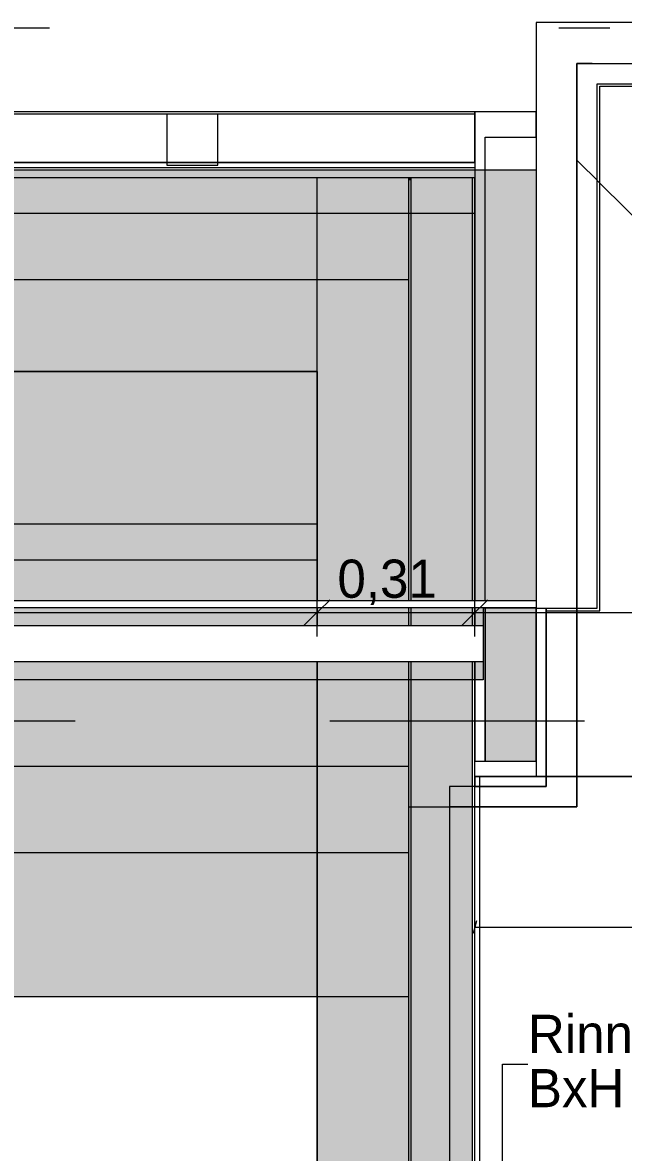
# Model space of a CAD drawing. Header units: metres. Extents: x -4 to 206, y -18 to 45.
# Drawn here: x 37.847 to 39.026, y -3.212 to -0.994 of the extents above; entities that cross this region are included whole.
import ezdxf

# ---------------------------------------------------------------- set-up
doc = ezdxf.new("R2010")
doc.units = ezdxf.units.M
doc.header["$MEASUREMENT"] = 0
doc.set_wipeout_variables(frame=1)
for name, pattern in [('Achse', [0.004, 0.002, -0.001, 0, -0.001]), ('Grenzlinie', [0.008, 0.003, -0.005]), ('Schnittlinie', [0.006, 0.003, -0.0015, 0, -0.0015]), ('UNSICHTBAR', [0.4, 0, -0.4]), ('Untersicht', [0.001, 0.0005, -0.0005]), ('Wipeout_Contour', [1, 0, -1])]:
    doc.linetypes.add(name, pattern=pattern)
for name, color, linetype in [('2._1.DG PP STG2_5_000 Achsraster', 7, 'Continuous'), ('2._1.DG PP STG2_5_110 Wand Aussen', 7, 'Continuous'), ('2._1.DG PP STG2_5_130 Wand Innen', 7, 'Continuous'), ('2._1.DG PP STG2_5_140 Brüstung', 7, 'Continuous'), ('2._1.DG PP STG2_5_165 Fassadengestaltung Bänder', 7, 'Continuous'), ('2._1.DG PP STG2_5_210 Decke', 7, 'Continuous'), ('2._1.DG PP STG2_5_220 Bodenaufbau', 7, 'Continuous'), ('2._1.DG PP STG2_5_220 Bodenaufbau - Außen_ Gefälle', 7, 'Continuous'), ('2._1.DG PP STG2_5_221 Bodenaufbau - Abdichtung', 7, 'Continuous'), ('2._1.DG PP STG2_5_221 Bodenaufbau - Terrassenbelag', 7, 'Continuous'), ('2._1.DG PP STG2_5_310 Dachkonstruktion massiv', 7, 'Continuous'), ('2._1.DG PP STG2_5_330 Dachaufbau', 7, 'Continuous'), ('2._1.DG PP STG2_5_540 Sanitäreinrichtung', 7, 'Continuous'), ('2._1.DG PP STG2_5_611 Entwässerung', 7, 'Continuous'), ('2._1.DG PP STG2_5_815 Raumbegrenzung', 7, 'Continuous'), ('2._1.DG PP STG2_5_851 Marker Schnitt', 7, 'Continuous'), ('2._1.DG PP STG2_5_915 Allgemein Beschriftung.x', 7, 'Continuous'), ('2._1.DG PP STG2_5_950 Polierplan Bemaßung', 7, 'Continuous'), ('2._1.DG PP STG2_5_955 Polierplan Beschriftung', 7, 'Continuous')]:
    doc.layers.add(name, color=color, linetype=linetype)
doc.styles.add('ERSTELLTER_STIL_2', font='')
doc.styles.get('ERSTELLTER_STIL_2').set_extended_font_data('Eurostile')

msp = doc.modelspace()

# ---------------------------------------------------------------- hatches: boundary and pattern name
at = {"layer": '2._1.DG PP STG2_5_110 Wand Aussen', "linetype": 'Continuous', "lineweight": 13, "true_color": 0x3f7f02}
for points in [[(38.425, -1.3037), (38.605, -1.3037), (38.605, -1.2987), (38.425, -1.2987)], [(38.425, -1.3687), (38.605, -1.3687), (38.605, -1.3037), (38.425, -1.3037)], [(38.425, -1.4937), (38.5759, -1.4937), (38.605, -1.4581), (38.605, -1.3687), (38.425, -1.3687)], [(38.605, -3.9237), (38.605, -1.4581), (38.425, -1.6787), (38.425, -3.9237)], [(38.425, -1.4987), (38.5719, -1.4987), (38.5759, -1.4937), (38.425, -1.4937)], [(38.425, -1.6787), (38.5719, -1.4987), (38.425, -1.4987)]]:
    msp.add_hatch(color=76, dxfattribs=at).paths.add_polyline_path(points)
at = {"layer": '2._1.DG PP STG2_5_110 Wand Aussen', "linetype": 'Continuous', "lineweight": 0, "true_color": 0x373737}
for points in [[(38.605, -1.3037), (38.61, -1.3037), (38.61, -1.2987), (38.605, -1.2987)], [(38.605, -1.3687), (38.61, -1.3687), (38.61, -1.3037), (38.605, -1.3037)], [(38.605, -1.4581), (38.61, -1.4519), (38.61, -1.3687), (38.605, -1.3687)], [(38.61, -3.9187), (38.61, -1.4519), (38.605, -1.4581), (38.605, -3.9187)]]:
    msp.add_hatch(color=250, dxfattribs=at).paths.add_polyline_path(points)
at = {"layer": '2._1.DG PP STG2_5_110 Wand Aussen', "linetype": 'Continuous', "lineweight": 13, "true_color": 0xff6400}
for points in [[(38.61, -1.3037), (38.73, -1.3037), (38.73, -1.2987), (38.61, -1.2987)], [(38.61, -1.3687), (38.6779, -1.3687), (38.73, -1.3048), (38.73, -1.3037), (38.61, -1.3037)], [(38.73, -3.7987), (38.73, -1.3048), (38.61, -1.4519), (38.61, -3.7987)], [(38.61, -1.4519), (38.6779, -1.3687), (38.61, -1.3687)]]:
    msp.add_hatch(color=30, dxfattribs=at).paths.add_polyline_path(points)
at = {"layer": '2._1.DG PP STG2_5_220 Bodenaufbau', "linetype": 'Continuous', "lineweight": 13, "true_color": 0x89adcd}
msp.add_hatch(color=143, dxfattribs=at).paths.add_polyline_path([(38.755, -2.4437), (38.855, -2.4437), (38.855, -2.1437), (38.755, -2.1437)])
at = {"layer": '2._1.DG PP STG2_5_310 Dachkonstruktion massiv', "linetype": 'Continuous', "lineweight": 13, "true_color": 0xffaa00}
for points in [[(37.0148, -2.454), (37.0148, -2.3014), (37.7948, -2.3014), (37.7948, -2.454), (38.6049, -2.454), (38.6049, -2.2843), (36.495, -2.2843), (36.495, -2.454)], [(37.7948, -2.454), (37.7948, -2.6237), (38.6049, -2.6237), (38.6049, -2.454)]]:
    msp.add_hatch(color=40, dxfattribs=at).paths.add_polyline_path(points)
at = {"layer": '2._1.DG PP STG2_5_310 Dachkonstruktion massiv', "linetype": 'Continuous', "lineweight": 13, "true_color": 0x3f7f02}
msp.add_hatch(color=76, dxfattribs=at).paths.add_polyline_path([(38.6049, -2.9065), (38.6049, -2.6237), (37.7948, -2.6237), (37.7948, -2.9065)])

# ---------------------------------------------------------------- linework, layer by layer
at = {"layer": '2._1.DG PP STG2_5_110 Wand Aussen', "color": 7, "linetype": 'Continuous', "lineweight": 18, "ltscale": 1000}
for p, q in [((38.425, -1.3037), (38.425, -1.2987)), ((38.425, -1.3037), (38.425, -1.2987)), ((38.425, -1.3687), (38.425, -1.3037)), ((38.425, -1.3687), (38.425, -1.3037)), ((38.605, -1.3037), (38.605, -1.2987)), ((38.605, -1.3687), (38.605, -1.3037)), ((38.425, -1.4937), (38.425, -1.3687)), ((38.425, -1.4937), (38.425, -1.3687)), ((38.605, -1.4581), (38.605, -1.3687)), ((38.605, -3.9237), (38.605, -1.4581)), ((38.425, -1.4987), (38.425, -1.4937)), ((38.425, -1.4987), (38.425, -1.4937)), ((38.425, -1.6787), (38.425, -1.4987)), ((38.425, -1.6787), (38.425, -1.4987))]:
    msp.add_line(p, q, dxfattribs=at)
at = {"layer": '2._1.DG PP STG2_5_110 Wand Aussen', "color": 7, "linetype": 'Continuous', "lineweight": 13, "ltscale": 1000}
for p, q in [((38.61, -1.3037), (38.61, -1.2987)), ((38.61, -1.3687), (38.61, -1.3037)), ((38.73, -1.3037), (38.73, -1.2987)), ((38.73, -1.3048), (38.73, -1.3037)), ((38.73, -3.7987), (38.73, -1.3048)), ((38.61, -1.4519), (38.61, -1.3687)), ((38.61, -3.9187), (38.61, -1.4519))]:
    msp.add_line(p, q, dxfattribs=at)
at = {"layer": '2._1.DG PP STG2_5_110 Wand Aussen', "color": 8, "linetype": 'Schnittlinie', "lineweight": 13, "ltscale": 1000, "flags": 128}
for points in [[(38.425, -1.2987), (36.495, -1.2987)], [(36.495, -1.6787), (38.425, -1.6787)]]:
    msp.add_lwpolyline(points, dxfattribs=at)
at = {"layer": '2._1.DG PP STG2_5_110 Wand Aussen', "color": 7, "linetype": 'Continuous', "lineweight": 18, "ltscale": 1000, "flags": 128}
for points in [[(38.605, -1.2987), (38.425, -1.2987)], [(38.425, -1.6787), (38.425, -4.1037)]]:
    msp.add_lwpolyline(points, dxfattribs=at)
at = {"layer": '2._1.DG PP STG2_5_110 Wand Aussen', "color": 7, "linetype": 'Continuous', "lineweight": 13, "ltscale": 1000, "flags": 128}
for points in [[(38.61, -1.2987), (38.605, -1.2987)], [(38.73, -1.2987), (38.61, -1.2987)], [(38.735, -1.2987), (38.73, -1.2987)], [(38.735, -3.7937), (38.735, -1.2987)]]:
    msp.add_lwpolyline(points, dxfattribs=at)
at = {"layer": '2._1.DG PP STG2_5_130 Wand Innen', "color": 8, "linetype": 'Schnittlinie', "lineweight": 13, "ltscale": 1000, "flags": 128}
for points in [[(38.425, -1.9787), (36.755, -1.9787)], [(38.425, -1.9862), (38.425, -1.9787)], [(38.425, -2.0362), (38.425, -1.9862)], [(38.425, -2.0487), (38.425, -2.0362)], [(36.755, -2.0487), (38.425, -2.0487)]]:
    msp.add_lwpolyline(points, dxfattribs=at)
at = {"layer": '2._1.DG PP STG2_5_165 Fassadengestaltung Bänder', "color": 7, "linetype": 'Continuous', "lineweight": 13, "ltscale": 1000, "flags": 128}
msp.add_lwpolyline([(33.3598, -1.2687), (38.735, -1.2687), (38.735, -1.3687), (33.3598, -1.3687)], close=True, dxfattribs=at)
at = {"layer": '2._1.DG PP STG2_5_210 Decke', "color": 7, "linetype": 'Continuous', "lineweight": 13, "ltscale": 1000, "true_color": 0xf4f4f4, "flags": 128}
for points in [[(38.685, -2.4937), (38.685, -3.8437), (40.895, -3.8437), (43.455, -3.8437), (45.685, -3.8437), (45.685, -2.5737), (45.405, -2.5737), (45.405, -1.5487), (45.395, -1.5487), (45.395, -1.0837), (44.275, -1.0837), (44.275, -2.3837), (44.145, -2.3837), (44.145, -2.5637), (43.645, -2.5637), (43.645, -2.4237), (40.595, -2.4237), (40.595, -2.5237), (40.015, -2.5237), (40.015, -1.0737), (38.935, -1.0737), (38.935, -2.1437), (38.875, -2.1437), (38.875, -2.4937)], [(33.485, -1.9936), (33.4967, -11.3837), (42.835, -11.3837), (42.835, -10.8837), (45.685, -10.8837), (45.685, -9.9837), (52.0258, -9.9837), (52.06, -1.993), (52.0632, -1.4987), (45.765, -1.4987), (45.765, -3.9237), (43.155, -3.9237), (43.155, -5.8737), (41.175, -5.8737), (41.175, -3.9237), (38.605, -3.9237), (38.605, -1.4987), (33.485, -1.4987)]]:
    msp.add_lwpolyline(points, close=True, dxfattribs=at)
at = {"layer": '2._1.DG PP STG2_5_220 Bodenaufbau', "color": 8, "linetype": 'Schnittlinie', "lineweight": 0, "ltscale": 1000, "flags": 128}
for points in [[(38.855, -1.5987), (38.855, -2.4737), (38.875, -2.4737), (38.875, -1.5987), (38.875, -1.1137), (38.855, -1.1137)], [(38.735, -1.2187), (38.735, -2.4437), (38.755, -2.4437), (38.755, -1.2187), (38.855, -1.2187), (38.855, -1.1687), (38.735, -1.1687)], [(38.755, -2.4437), (38.855, -2.4437), (38.855, -2.1437), (38.755, -2.1437)], [(38.755, -2.4737), (38.735, -2.4737), (38.735, -2.4937), (38.755, -2.4937), (38.875, -2.4937), (38.875, -2.4737)]]:
    msp.add_lwpolyline(points, close=True, dxfattribs=at)
at = {"layer": '2._1.DG PP STG2_5_220 Bodenaufbau', "color": 7, "linetype": 'Continuous', "lineweight": 13, "ltscale": 1000, "true_color": 0xf4f4f4, "flags": 128}
msp.add_lwpolyline([(38.425, -1.6787), (33.6646, -1.6787), (33.6765, -11.2037), (42.655, -11.2037), (42.655, -10.7037), (45.505, -10.7037), (45.505, -9.8037), (51.8466, -9.8037), (51.8814, -1.6787), (45.945, -1.6787), (45.945, -4.1037), (43.335, -4.1037), (43.335, -6.0537), (40.995, -6.0537), (40.995, -4.1037), (38.425, -4.1037)], close=True, dxfattribs=at)
at = {"layer": '2._1.DG PP STG2_5_221 Bodenaufbau - Abdichtung', "color": 171, "linetype": 'Schnittlinie', "lineweight": 13, "ltscale": 1000, "true_color": 0x6c6cff, "flags": 128}
for points in [[(38.605, -2.5337), (38.935, -2.5337)], [(38.605, -3.9237), (38.605, -2.5337)]]:
    msp.add_lwpolyline(points, dxfattribs=at)
at = {"layer": '2._1.DG PP STG2_5_221 Bodenaufbau - Terrassenbelag', "color": 7, "linetype": 'Continuous', "lineweight": 18, "ltscale": 1000, "flags": 128}
for points in [[(38.7449, -2.4737), (40.09, -2.4737)], [(38.7449, -3.634), (38.7449, -2.4737)], [(40.09, -2.4737), (38.875, -2.4737)]]:
    msp.add_lwpolyline(points, dxfattribs=at)
at = {"layer": '2._1.DG PP STG2_5_310 Dachkonstruktion massiv', "color": 7, "linetype": 'Continuous', "lineweight": 13, "ltscale": 1000}
for p, q in [((38.6049, -2.2843), (36.495, -2.2843)), ((38.6049, -2.454), (37.7948, -2.454))]:
    msp.add_line(p, q, dxfattribs=at)
at = {"layer": '2._1.DG PP STG2_5_310 Dachkonstruktion massiv', "color": 7, "linetype": 'Continuous', "lineweight": 18, "ltscale": 1000}
for p, q in [((38.6049, -2.6237), (37.7948, -2.6237)), ((38.6049, -2.6237), (37.7948, -2.6237)), ((38.6049, -2.6237), (38.6049, -2.9065)), ((38.6049, -2.9065), (37.7948, -2.9065))]:
    msp.add_line(p, q, dxfattribs=at)
at = {"layer": '2._1.DG PP STG2_5_310 Dachkonstruktion massiv', "color": 255, "linetype": 'UNSICHTBAR', "lineweight": 13, "ltscale": 1000, "flags": 128}
for points in [[(36.3648, -1.4987), (38.6048, -1.4987)], [(36.365, -1.4987), (38.6048, -1.4987)]]:
    msp.add_lwpolyline(points, dxfattribs=at)
at = {"layer": '2._1.DG PP STG2_5_310 Dachkonstruktion massiv', "color": 7, "linetype": 'Continuous', "lineweight": 13, "ltscale": 1000, "flags": 128}
msp.add_lwpolyline([(38.6049, -2.2843), (38.6049, -2.454), (38.6049, -2.6237)], dxfattribs=at)
at = {"layer": '2._1.DG PP STG2_5_330 Dachaufbau', "color": 7, "linetype": 'Continuous', "lineweight": 13, "ltscale": 1000}
msp.add_line((38.7509, -2.2843), (37.7948, -2.2843), dxfattribs=at)
at = {"layer": '2._1.DG PP STG2_5_540 Sanitäreinrichtung', "color": 150, "linetype": 'Continuous', "lineweight": 13, "ltscale": 1000, "true_color": 0x0f7ffe, "flags": 128}
msp.add_lwpolyline([(36.725, -3.9648), (36.725, -2.0487), (38.425, -2.0487), (38.425, -3.9648)], close=True, dxfattribs=at)
at = {"layer": '2._1.DG PP STG2_5_611 Entwässerung', "color": 14, "linetype": 'Achse', "lineweight": 13, "ltscale": 1000, "true_color": 0xa80000}
msp.add_line((38.735, -1.2787), (35.7699, -1.2787), dxfattribs=at)
at = {"layer": '2._1.DG PP STG2_5_611 Entwässerung', "color": 171, "linetype": 'Continuous', "lineweight": 13, "ltscale": 1000, "true_color": 0x6c6cff, "flags": 128}
for points in [[(38.735, -1.1687), (35.7699, -1.1687)], [(38.735, -1.1737), (35.7699, -1.1737)], [(38.735, -1.1737), (38.735, -1.1687)], [(38.735, -1.2687), (38.735, -1.1737)], [(38.735, -1.2687), (35.7699, -1.2687)]]:
    msp.add_lwpolyline(points, dxfattribs=at)
at = {"layer": '2._1.DG PP STG2_5_611 Entwässerung', "color": 171, "linetype": 'Grenzlinie', "lineweight": 13, "ltscale": 1000, "true_color": 0x6c6cff, "flags": 128}
msp.add_lwpolyline([(38.13, -1.2737), (38.23, -1.2737), (38.23, -1.1737), (38.13, -1.1737)], close=True, dxfattribs=at)
at = {"layer": '2._1.DG PP STG2_5_815 Raumbegrenzung', "color": 8, "linetype": 'Schnittlinie', "lineweight": 13, "ltscale": 1000, "flags": 128}
msp.add_lwpolyline([(38.425, -5.6648), (38.425, -2.3337), (36.725, -2.3337), (36.2808, -2.3337)], dxfattribs=at)
at = {"layer": '2._1.DG PP STG2_5_815 Raumbegrenzung', "color": 8, "linetype": 'Continuous', "lineweight": 13, "ltscale": 1000, "flags": 128}
msp.add_lwpolyline([(38.735, -2.4737), (40.095, -2.4737), (40.095, -2.3637)], dxfattribs=at)
at = {"layer": '2._1.DG PP STG2_5_851 Marker Schnitt', "color": 7, "linetype": 'Untersicht', "lineweight": 13, "ltscale": 1000}
msp.add_line((30.45, -2.3645), (39.1845, -2.3645), dxfattribs=at)
at = {"layer": '2._1.DG PP STG2_5_915 Allgemein Beschriftung.x', "color": 7, "linetype": 'Continuous', "lineweight": 13, "ltscale": 1000}
for p, q in [((38.7384, -2.7571), (38.7317, -2.7821)), ((38.735, -2.7696), (39.0613, -2.7696))]:
    msp.add_line(p, q, dxfattribs=at)
at = {"layer": '2._1.DG PP STG2_5_955 Polierplan Beschriftung', "color": 7, "linetype": 'Continuous', "lineweight": 13, "ltscale": 1000}
for p, q in [((38.789, -3.6365), (38.789, -3.039)), ((38.789, -3.039), (38.839, -3.039))]:
    msp.add_line(p, q, dxfattribs=at)

# ---------------------------------------------------------------- texts
at = {"layer": '2._1.DG PP STG2_5_955 Polierplan Beschriftung', "color": 7, "linetype": 'Continuous', "lineweight": 13, "char_height": 0.075, "style": 'ERSTELLTER_STIL_2'}
for s, insert, attachment_point in [('\\A1;{\\pql;\\fEurostile|b0|i0|c0|p0;\\W1.000000;Rinne teilgeschützt\\fEurostile|b0|i0|c0|p0;\\W1.000000;  }', (38.839, -3.0393), 7), ('\\A1;{\\pql;\\pt0,1;\\fEurostile|b0|i0|c0|p0;\\W1.000000;BxH }', (38.839, -3.0483), 1)]:
    msp.add_mtext(s, dxfattribs=dict(at, insert=insert, attachment_point=attachment_point))

# ---------------------------------------------------------------- next in the draw order: wipeouts: each hides what was drawn before it
at = {"color": 254, "linetype": 'Wipeout_Contour', "lineweight": 0, "ltscale": 117.252125}
msp.add_wipeout([(38.975, -1.1137), (38.855, -0.9937), (38.855, -1.1137)], dxfattribs=at).dxf.layer = '2._1.DG PP STG2_5_140 Brüstung'

# ---------------------------------------------------------------- next in the draw order: wipeouts: each hides what was drawn before it
at = {"color": 254, "linetype": 'Wipeout_Contour', "lineweight": 0, "ltscale": 157.969973}
msp.add_wipeout([(38.975, -1.1137), (39.975, -1.1137), (39.975, -0.9937), (38.975, -0.9937)], dxfattribs=at).dxf.layer = '2._1.DG PP STG2_5_140 Brüstung'

# ---------------------------------------------------------------- next in the draw order: wipeouts: each hides what was drawn before it
at = {"color": 254, "linetype": 'Wipeout_Contour', "lineweight": 0, "ltscale": 116.342143}
msp.add_wipeout([(38.975, -0.9937), (38.855, -0.9937), (38.975, -1.1137)], dxfattribs=at).dxf.layer = '2._1.DG PP STG2_5_140 Brüstung'

# ---------------------------------------------------------------- next in the draw order: linework, layer by layer
at = {"layer": '2._1.DG PP STG2_5_000 Achsraster', "color": 5, "linetype": 'Achse', "lineweight": 0, "ltscale": 1000}
msp.add_line((31.8, -1.0037), (54.3, -1.0037), dxfattribs=at)
at = {"layer": '2._1.DG PP STG2_5_140 Brüstung', "color": 7, "linetype": 'Continuous', "lineweight": 18, "ltscale": 1000, "flags": 128}
for points in [[(38.855, -0.9937), (38.855, -1.1137)], [(40.095, -0.9937), (38.855, -0.9937)], [(38.975, -1.1137), (39.975, -1.1137)]]:
    msp.add_lwpolyline(points, dxfattribs=at)
at = {"layer": '2._1.DG PP STG2_5_221 Bodenaufbau - Abdichtung', "color": 171, "linetype": 'Schnittlinie', "lineweight": 13, "ltscale": 1000, "true_color": 0x6c6cff, "flags": 128}
msp.add_lwpolyline([(38.935, -1.0737), (40.015, -1.0737)], dxfattribs=at)

# ---------------------------------------------------------------- next in the draw order: wipeouts: each hides what was drawn before it
at = {"color": 254, "linetype": 'Wipeout_Contour', "lineweight": 0, "ltscale": 155.824054}
msp.add_wipeout([(38.855, -1.1137), (38.855, -2.1437), (38.975, -2.1437), (38.975, -1.1137)], dxfattribs=at).dxf.layer = '2._1.DG PP STG2_5_140 Brüstung'

# ---------------------------------------------------------------- next in the draw order: hatches: boundary and pattern name
at = {"layer": '2._1.DG PP STG2_5_330 Dachaufbau', "linetype": 'Continuous', "lineweight": 0, "true_color": 0x000000}
msp.add_hatch(color=18, dxfattribs=at).paths.add_polyline_path([(38.855, -1.2828), (33.3345, -1.2828), (33.3355, -2.1287), (33.3598, -2.1287), (33.3598, -1.2987), (36.495, -1.2987), (36.495, -1.5887), (36.755, -1.5887), (36.755, -2.1287), (38.855, -2.1287)])

# ---------------------------------------------------------------- next in the draw order: linework, layer by layer
at = {"layer": '2._1.DG PP STG2_5_140 Brüstung', "color": 7, "linetype": 'Continuous', "lineweight": 18, "ltscale": 1000, "flags": 128}
for points in [[(38.855, -1.1137), (38.855, -2.1437)], [(38.975, -2.1437), (38.975, -1.1137)], [(38.855, -2.1437), (38.975, -2.1437)]]:
    msp.add_lwpolyline(points, dxfattribs=at)
at = {"layer": '2._1.DG PP STG2_5_210 Decke', "color": 7, "linetype": 'Schnittlinie', "lineweight": 13, "ltscale": 1000, "flags": 128}
msp.add_lwpolyline([(38.685, -3.8437), (40.915, -3.8437), (43.435, -3.8437), (45.685, -3.8437), (45.685, -2.5737), (45.405, -2.5737), (45.405, -1.0737), (38.935, -1.0737), (38.935, -2.5337), (38.685, -2.5337)], close=True, dxfattribs=at)
at = {"layer": '2._1.DG PP STG2_5_220 Bodenaufbau - Außen_ Gefälle', "color": 7, "linetype": 'Schnittlinie', "lineweight": 13, "ltscale": 1000, "flags": 128}
msp.add_lwpolyline([(38.685, -2.5337), (38.685, -3.8437), (40.915, -3.8437), (40.915, -3.5937), (43.435, -3.5937), (43.435, -3.8437), (45.685, -3.8437), (45.685, -2.5737), (45.405, -2.5737), (45.405, -1.0737), (38.935, -1.0737), (38.935, -2.5337)], close=True, dxfattribs=at)
at = {"layer": '2._1.DG PP STG2_5_221 Bodenaufbau - Abdichtung', "color": 171, "linetype": 'Schnittlinie', "lineweight": 13, "ltscale": 1000, "true_color": 0x6c6cff, "flags": 128}
for points in [[(38.9349, -1.0737), (38.9349, -1.2636)], [(38.935, -1.2637), (38.935, -1.0737)], [(40.015, -2.3437), (38.935, -1.2637)], [(38.935, -2.5337), (38.935, -1.2637)], [(38.935, -1.2637), (40.145, -2.4737)]]:
    msp.add_lwpolyline(points, dxfattribs=at)
at = {"layer": '2._1.DG PP STG2_5_221 Bodenaufbau - Terrassenbelag', "color": 7, "linetype": 'Continuous', "lineweight": 18, "ltscale": 1000, "flags": 128}
for points in [[(38.98, -1.1185), (39.97, -1.1185)], [(38.98, -2.1487), (38.98, -1.1187)], [(38.98, -1.1187), (39.97, -1.1187)], [(38.875, -2.1485), (38.98, -2.1485)], [(38.875, -2.1487), (38.98, -2.1487)], [(38.875, -2.4737), (38.875, -2.1487)]]:
    msp.add_lwpolyline(points, dxfattribs=at)
at = {"layer": '2._1.DG PP STG2_5_330 Dachaufbau', "color": 7, "linetype": 'Continuous', "lineweight": 18, "ltscale": 1000, "flags": 128}
for points in [[(33.3345, -1.2828), (38.855, -1.2828)], [(38.855, -1.2828), (38.855, -2.1287)]]:
    msp.add_lwpolyline(points, dxfattribs=at)

# ---------------------------------------------------------------- next in the draw order: wipeouts: each hides what was drawn before it
at = {"color": 254, "linetype": 'Wipeout_Contour', "lineweight": 0, "ltscale": 151.287863}
msp.add_wipeout([(36.755, -2.1782), (36.755, -2.2489), (38.7509, -2.2489), (38.7509, -2.1782)], dxfattribs=at).dxf.layer = '2._1.DG PP STG2_5_330 Dachaufbau'

# ---------------------------------------------------------------- next in the draw order: hatches: boundary and pattern name
at = {"layer": '2._1.DG PP STG2_5_330 Dachaufbau', "linetype": 'Continuous', "lineweight": 13, "true_color": 0xd2b48c}
for points in [[(38.7509, -2.1782), (38.7509, -2.1437), (38.855, -2.1437), (38.855, -2.1429), (36.755, -2.1429), (36.755, -2.1782)], [(38.7509, -2.2843), (38.7509, -2.2489), (36.755, -2.2489), (36.755, -2.2843), (37.0148, -2.2843), (37.0148, -2.2803), (37.7948, -2.2803), (37.7948, -2.2843)]]:
    msp.add_hatch(color=43, dxfattribs=at).paths.add_polyline_path(points)

# ---------------------------------------------------------------- next in the draw order: wipeouts: each hides what was drawn before it
at = {"color": 254, "linetype": 'Wipeout_Contour', "lineweight": 0, "ltscale": 151.477799}
msp.add_wipeout([(38.855, -2.1429), (38.855, -2.1287), (36.755, -2.1287), (36.755, -2.1429)], dxfattribs=at).dxf.layer = '2._1.DG PP STG2_5_330 Dachaufbau'
at = {"color": 254, "linetype": 'Wipeout_Contour', "lineweight": 0, "ltscale": 151.287863}
msp.add_wipeout([(38.7509, -2.2489), (38.7509, -2.1782), (36.755, -2.1782), (36.755, -2.2489)], dxfattribs=at).dxf.layer = '2._1.DG PP STG2_5_330 Dachaufbau'

# ---------------------------------------------------------------- next in the draw order: linework, layer by layer
at = {"layer": '2._1.DG PP STG2_5_310 Dachkonstruktion massiv', "color": 255, "linetype": 'UNSICHTBAR', "lineweight": 13, "ltscale": 1000, "flags": 128}
for points in [[(38.6048, -1.4987), (38.6049, -2.2843)], [(38.6048, -1.4987), (38.6049, -2.6237)]]:
    msp.add_lwpolyline(points, dxfattribs=at)
at = {"layer": '2._1.DG PP STG2_5_330 Dachaufbau', "color": 7, "linetype": 'Continuous', "lineweight": 13, "ltscale": 1000}
for p, q in [((38.855, -2.1287), (36.755, -2.1287)), ((38.855, -2.1429), (36.755, -2.1429)), ((38.855, -2.1437), (38.7509, -2.1437)), ((38.7509, -2.1782), (36.755, -2.1782)), ((38.7509, -2.2489), (36.755, -2.2489))]:
    msp.add_line(p, q, dxfattribs=at)
at = {"layer": '2._1.DG PP STG2_5_330 Dachaufbau', "color": 7, "linetype": 'Continuous', "lineweight": 13, "ltscale": 1000, "flags": 128}
for points in [[(38.855, -2.1287), (38.855, -2.1429), (38.855, -2.1437)], [(38.7509, -2.1437), (38.7509, -2.1782), (38.7509, -2.2489), (38.7509, -2.2843)]]:
    msp.add_lwpolyline(points, dxfattribs=at)
at = {"layer": '2._1.DG PP STG2_5_950 Polierplan Bemaßung', "color": 7, "linetype": 'Continuous', "lineweight": 13, "ltscale": 1000}
for p, q in [((38.425, -2.1989), (38.425, -2.1051)), ((38.735, -2.1989), (38.735, -2.1051)), ((38.45, -2.127), (38.4, -2.177)), ((38.76, -2.127), (38.71, -2.177)), ((36.495, -2.152), (38.425, -2.152)), ((38.425, -2.152), (38.735, -2.152)), ((38.735, -2.152), (45.635, -2.152))]:
    msp.add_line(p, q, dxfattribs=at)

# ---------------------------------------------------------------- next in the draw order: texts
at = {"layer": '2._1.DG PP STG2_5_950 Polierplan Bemaßung', "color": 7, "linetype": 'Continuous', "lineweight": 13, "insert": (38.4651, -2.137), "char_height": 0.075, "width": 0.22978, "attachment_point": 7, "style": 'ERSTELLTER_STIL_2'}
msp.add_mtext('\\A1;{\\pql;\\fEurostile|b0|i0|c0|p0;\\W1.000000;0,31}', dxfattribs=at)

doc.saveas('drawing.dxf')
